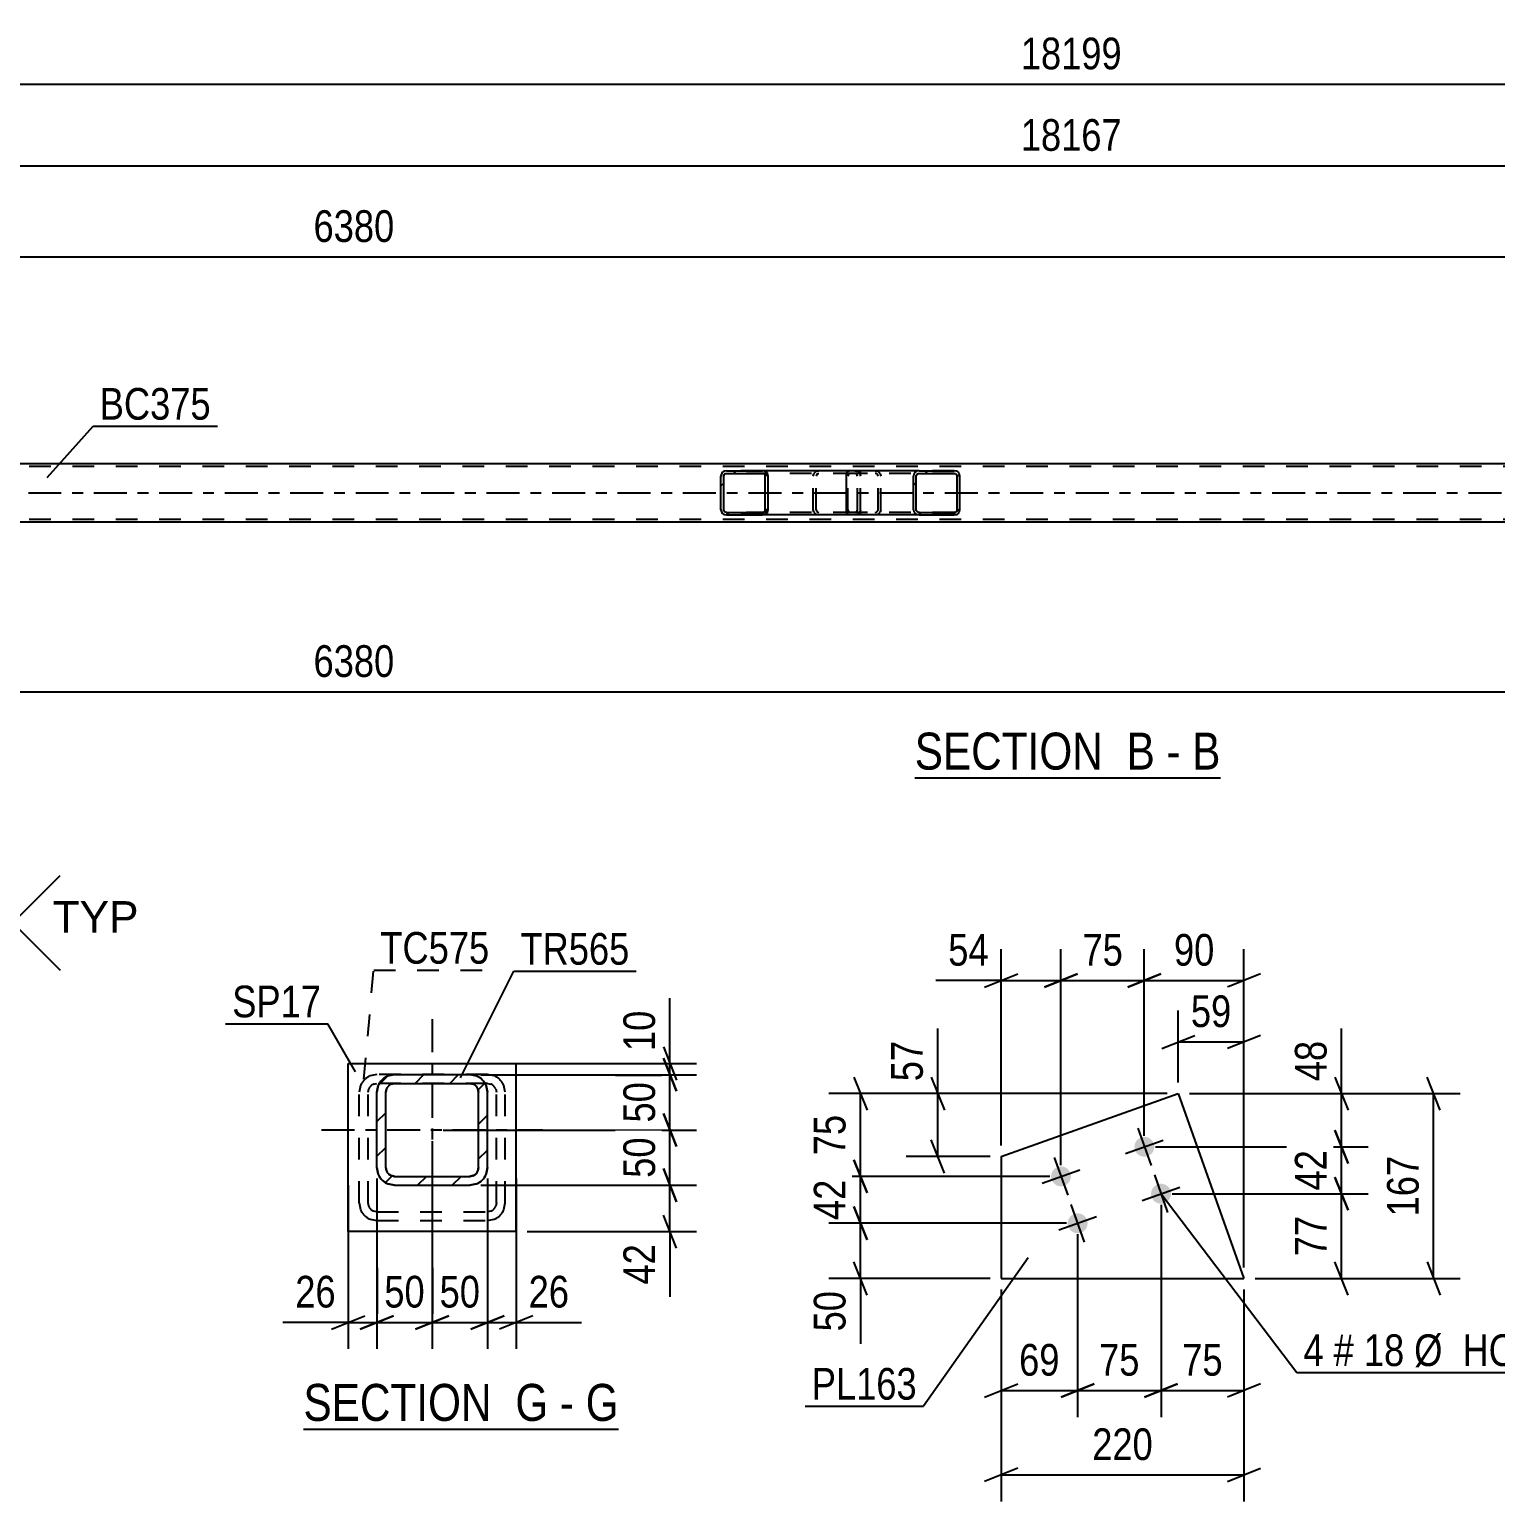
# Model space of a CAD drawing. Header units: millimetres. Extents: x 0 to 841, y 0 to 594.
# Drawn here: x 343.5 to 476.1, y 140.9 to 274 of the extents above; entities that cross this region are included whole.
import ezdxf

# ---------------------------------------------------------------- set-up
doc = ezdxf.new("R2010")
doc.units = ezdxf.units.MM
doc.linetypes.add('DXK_LINE_DOT2', pattern=[3.9198, 1.9599, -1.9599])
doc.linetypes.add('DXK_LINE_DOT3', pattern=[5.9187, 2.979, -0.9799, 0.9799, -0.9799])
doc.styles.add('Arial', font='ARIAL.TTF', dxfattribs={"height": 0.2})
doc.styles.add('Arial Narrow', font='ARIALN.TTF', dxfattribs={"height": 0.2})

# ---------------------------------------------------------------- blocks, each defined once
blk = doc.blocks.new('Unknown-103609051-12 - 3096')
at = {"color": 6, "linetype": 'Continuous'}
blk.add_line((423.59, 206.34), (451.24, 206.34), dxfattribs=at)
at = {"color": 0, "linetype": 'Continuous'}
for points in [[(441.7, 207.09), (441.7, 210.59), (423.59, 210.59), (423.59, 207.09)], [(445.3, 207.09), (445.3, 210.59), (442.75, 210.59), (442.75, 207.09)], [(447.63, 207.09), (447.63, 210.59), (446.35, 210.59), (446.35, 207.09)], [(451.24, 207.09), (451.24, 210.59), (448.68, 210.59), (448.68, 207.09)]]:
    blk.add_wipeout(points, dxfattribs=at)
at = {"color": 7, "linetype": 'Continuous', "style": 'Arial Narrow'}
for s, p in [('SECTION ', (423.59, 207.09)), ('B', (442.75, 207.09)), ('B', (448.68, 207.09)), ('-', (446.35, 207.09))]:
    blk.add_text(s, height=3.34, dxfattribs=at).set_placement(p)
blk = doc.blocks.new('Unknown-103609051-19 - 15455')
at = {"color": 6, "linetype": 'Continuous'}
blk.add_line((368.32, 147.45), (396.82, 147.45), dxfattribs=at)
at = {"color": 0, "linetype": 'Continuous'}
for points in [[(386.43, 148.2), (386.43, 151.7), (368.32, 151.7), (368.32, 148.2)], [(390.46, 148.2), (390.46, 151.7), (387.48, 151.7), (387.48, 148.2)], [(392.79, 148.2), (392.79, 151.7), (391.51, 151.7), (391.51, 148.2)], [(396.82, 148.2), (396.82, 151.7), (393.84, 151.7), (393.84, 148.2)]]:
    blk.add_wipeout(points, dxfattribs=at)
at = {"color": 7, "linetype": 'Continuous', "style": 'Arial Narrow'}
for s, p in [('SECTION ', (368.32, 148.2)), ('G', (387.48, 148.2)), ('G', (393.84, 148.2)), ('-', (391.51, 148.2))]:
    blk.add_text(s, height=3.34, dxfattribs=at).set_placement(p)
blk = doc.blocks.new('Part-103609051-3171 - 3096')
at = {"linetype": 'Continuous'}
h = blk.add_hatch(dxfattribs=at)
h.set_pattern_fill('', scale=0.7, style=0, pattern_type=0)
h.set_pattern_definition([(45, (427.634, 233.815), (-1.57154, 1.57154), [])])
h.paths.add_polyline_path([(427.67, 233.63), (427.63, 233.82), (427.52, 233.97), (427.36, 234.07), (427.17, 234.11), (423.99, 234.11), (423.79, 234.07), (423.63, 233.97), (423.52, 233.82), (423.48, 233.63), (423.48, 230.59), (423.52, 230.41), (423.63, 230.25), (423.79, 230.15), (423.99, 230.11), (427.17, 230.11), (427.36, 230.15), (427.52, 230.25), (427.63, 230.41), (427.67, 230.59)])
h.paths.add_polyline_path([(427.4, 230.5), (427.35, 230.42), (427.27, 230.37), (427.17, 230.35), (423.99, 230.35), (423.89, 230.37), (423.81, 230.42), (423.75, 230.5), (423.73, 230.59), (423.73, 233.63), (423.75, 233.72), (423.81, 233.8), (423.89, 233.85), (423.99, 233.87), (427.17, 233.87), (427.27, 233.85), (427.35, 233.8), (427.4, 233.72), (427.42, 233.63), (427.42, 230.59)])
at = {"color": 2, "linetype": 'Continuous'}
for p, q in [((417.41, 233.63), (417.43, 233.82)), ((417.41, 230.59), (417.41, 233.63)), ((417.43, 233.82), (417.49, 233.97)), ((417.49, 233.97), (417.58, 234.07)), ((417.58, 234.07), (417.68, 234.11)), ((423.99, 234.11), (417.68, 234.11)), ((423.52, 233.82), (423.48, 233.63)), ((423.48, 230.59), (423.48, 233.63)), ((423.73, 233.63), (423.75, 233.72)), ((423.73, 230.59), (423.73, 233.63)), ((423.75, 233.72), (423.81, 233.8)), ((423.99, 234.11), (423.79, 234.07)), ((423.81, 233.8), (423.89, 233.85)), ((423.89, 233.85), (423.99, 233.87)), ((423.99, 234.11), (427.17, 234.11)), ((423.99, 233.87), (427.17, 233.87)), ((427.36, 234.07), (427.17, 234.11)), ((427.17, 233.87), (427.27, 233.85)), ((427.27, 233.85), (427.35, 233.8)), ((427.35, 233.8), (427.4, 233.72)), ((427.4, 233.72), (427.42, 233.63)), ((427.42, 230.59), (427.42, 233.63)), ((427.67, 233.63), (427.63, 233.82)), ((427.67, 230.59), (427.67, 233.63)), ((417.43, 230.41), (417.41, 230.59)), ((417.49, 230.25), (417.43, 230.41)), ((423.48, 230.59), (423.52, 230.41)), ((423.75, 230.5), (423.73, 230.59)), ((423.81, 230.42), (423.75, 230.5)), ((423.89, 230.37), (423.81, 230.42)), ((423.99, 230.35), (423.89, 230.37)), ((423.99, 230.35), (427.17, 230.35)), ((427.27, 230.37), (427.17, 230.35)), ((427.35, 230.42), (427.27, 230.37)), ((427.4, 230.5), (427.35, 230.42)), ((427.42, 230.59), (427.4, 230.5)), ((427.63, 230.41), (427.67, 230.59)), ((417.58, 230.15), (417.49, 230.25)), ((417.68, 230.11), (417.58, 230.15)), ((423.99, 230.11), (417.68, 230.11)), ((423.79, 230.15), (423.99, 230.11)), ((423.99, 230.11), (427.17, 230.11)), ((427.17, 230.11), (427.36, 230.15))]:
    blk.add_line(p, q, dxfattribs=at)
at = {"color": 7, "linetype": 'DXK_LINE_DOT2'}
for p, q in [((417.56, 233.72), (417.55, 233.63)), ((417.55, 230.59), (417.55, 233.63)), ((417.59, 233.8), (417.56, 233.72)), ((417.63, 233.85), (417.59, 233.8)), ((417.68, 233.87), (417.63, 233.85)), ((427.17, 233.87), (417.68, 233.87)), ((418.68, 233.87), (418.68, 234.11)), ((420.02, 234.11), (420.21, 234.07)), ((420.12, 233.85), (420.02, 233.87)), ((420.2, 233.8), (420.12, 233.85)), ((420.25, 233.72), (420.2, 233.8)), ((420.27, 233.63), (420.25, 233.72)), ((420.27, 230.59), (420.27, 233.63)), ((420.48, 233.82), (420.52, 233.63)), ((420.52, 230.59), (420.52, 233.63)), ((427.17, 234.11), (423.99, 234.11)), ((417.55, 230.59), (417.56, 230.5)), ((417.56, 230.5), (417.59, 230.42)), ((417.59, 230.42), (417.63, 230.37)), ((417.63, 230.37), (417.68, 230.35)), ((427.17, 230.35), (417.68, 230.35)), ((418.68, 230.11), (418.68, 230.35)), ((420.02, 230.35), (420.12, 230.37)), ((420.12, 230.37), (420.2, 230.42)), ((420.2, 230.42), (420.25, 230.5)), ((420.25, 230.5), (420.27, 230.59)), ((420.52, 230.59), (420.48, 230.41)), ((420.21, 230.15), (420.02, 230.11)), ((427.17, 230.11), (423.99, 230.11))]:
    blk.add_line(p, q, dxfattribs=at)
for centre, start, end in [((420.03, 233.62), 23.8495, 68.8059), ((420.03, 230.61), 291.1941, 336.1505)]:
    blk.add_arc(centre, 0.492, start, end, dxfattribs=at)
at = {"color": 2, "linetype": 'Continuous'}
for centre, start, end in [((423.97, 233.62), 111.194, 156.1505), ((427.18, 233.62), 23.8495, 68.806), ((423.97, 230.61), 203.8495, 248.806), ((427.18, 230.61), 291.194, 336.1505)]:
    blk.add_arc(centre, 0.492, start, end, dxfattribs=at)
blk = doc.blocks.new('Part-103609051-3176 - 3096')
at = {"color": 7, "linetype": 'DXK_LINE_DOT2'}
for p, q in [((768.81, 234.51), (106.7, 234.51)), ((768.81, 229.71), (106.7, 229.71))]:
    blk.add_line(p, q, dxfattribs=at)
at = {"color": 2, "linetype": 'Continuous'}
for p, q in [((499.69, 234.75), (250.48, 234.75)), ((499.69, 229.47), (250.48, 229.47))]:
    blk.add_line(p, q, dxfattribs=at)
at = {"color": 7, "linetype": 'DXK_LINE_DOT3'}
blk.add_line((106.7, 232.11), (768.81, 232.11), dxfattribs=at)
blk = doc.blocks.new('Part-103609051-3311 - 3096')
at = {"linetype": 'Continuous'}
h = blk.add_hatch(dxfattribs=at)
h.set_pattern_fill('', scale=0.7, style=0, pattern_type=0)
h.set_pattern_definition([(45, (410.289, 233.815), (-1.57154, 1.57154), [])])
h.paths.add_polyline_path([(410.33, 233.63), (410.29, 233.82), (410.18, 233.97), (410.01, 234.07), (409.82, 234.11), (406.58, 234.11), (406.39, 234.07), (406.22, 233.97), (406.11, 233.82), (406.07, 233.63), (406.07, 230.59), (406.11, 230.41), (406.22, 230.25), (406.39, 230.15), (406.58, 230.11), (409.82, 230.11), (410.01, 230.15), (410.18, 230.25), (410.29, 230.41), (410.33, 230.59)])
h.paths.add_polyline_path([(410.05, 230.5), (410, 230.42), (409.91, 230.37), (409.82, 230.35), (406.58, 230.35), (406.48, 230.37), (406.4, 230.42), (406.35, 230.5), (406.33, 230.59), (406.33, 233.63), (406.35, 233.72), (406.4, 233.8), (406.48, 233.85), (406.58, 233.87), (409.82, 233.87), (409.91, 233.85), (410, 233.8), (410.05, 233.72), (410.07, 233.63), (410.07, 230.59)])
at = {"color": 2, "linetype": 'Continuous'}
for p, q in [((406.11, 233.82), (406.07, 233.63)), ((406.07, 230.59), (406.07, 233.63)), ((406.33, 233.63), (406.35, 233.72)), ((406.33, 230.59), (406.33, 233.63)), ((406.35, 233.72), (406.4, 233.8)), ((406.58, 234.11), (406.39, 234.07)), ((406.4, 233.8), (406.48, 233.85)), ((406.48, 233.85), (406.58, 233.87)), ((406.58, 234.11), (409.82, 234.11)), ((406.58, 233.87), (409.82, 233.87)), ((417.68, 234.11), (409.82, 234.11)), ((410.01, 234.07), (409.82, 234.11)), ((409.82, 233.87), (409.91, 233.85)), ((409.91, 233.85), (410, 233.8)), ((410, 233.8), (410.05, 233.72)), ((410.05, 233.72), (410.07, 233.63)), ((410.07, 230.59), (410.07, 233.63)), ((410.33, 233.63), (410.29, 233.82)), ((410.33, 230.59), (410.33, 233.63)), ((406.07, 230.59), (406.11, 230.41)), ((406.35, 230.5), (406.33, 230.59)), ((406.4, 230.42), (406.35, 230.5)), ((406.48, 230.37), (406.4, 230.42)), ((406.58, 230.35), (406.48, 230.37)), ((406.58, 230.35), (409.82, 230.35)), ((409.91, 230.37), (409.82, 230.35)), ((410, 230.42), (409.91, 230.37)), ((410.05, 230.5), (410, 230.42)), ((410.07, 230.59), (410.05, 230.5)), ((410.29, 230.41), (410.33, 230.59)), ((406.39, 230.15), (406.58, 230.11)), ((406.58, 230.11), (409.82, 230.11)), ((409.82, 230.11), (410.01, 230.15)), ((417.68, 230.11), (409.82, 230.11))]:
    blk.add_line(p, q, dxfattribs=at)
at = {"color": 7, "linetype": 'DXK_LINE_DOT2'}
for p, q in [((409.82, 234.11), (406.58, 234.11)), ((418.17, 233.87), (406.58, 233.87)), ((414.42, 233.63), (414.46, 233.82)), ((414.42, 230.59), (414.42, 233.63)), ((414.7, 233.72), (414.68, 233.63)), ((414.68, 230.59), (414.68, 233.63)), ((414.75, 233.8), (414.7, 233.72)), ((414.74, 234.07), (414.93, 234.11)), ((414.75, 233.8), (414.77, 233.82)), ((414.77, 233.82), (414.83, 233.85)), ((414.83, 233.85), (414.93, 233.87)), ((418.17, 234.11), (417.68, 234.11)), ((418.17, 234.11), (418.36, 234.07)), ((418.26, 233.85), (418.17, 233.87)), ((418.35, 233.8), (418.26, 233.85)), ((418.4, 233.72), (418.35, 233.8)), ((418.42, 233.63), (418.4, 233.72)), ((418.42, 230.59), (418.42, 233.63)), ((418.64, 233.82), (418.68, 233.63)), ((418.68, 230.59), (418.68, 233.63)), ((418.17, 230.35), (406.58, 230.35)), ((414.46, 230.41), (414.42, 230.59)), ((414.68, 230.59), (414.7, 230.5)), ((414.7, 230.5), (414.75, 230.42)), ((414.75, 230.42), (414.77, 230.41)), ((414.77, 230.41), (414.83, 230.37)), ((414.83, 230.37), (414.93, 230.35)), ((418.17, 230.35), (418.26, 230.37)), ((418.26, 230.37), (418.35, 230.42)), ((418.35, 230.42), (418.4, 230.5)), ((418.4, 230.5), (418.42, 230.59)), ((418.68, 230.59), (418.64, 230.41)), ((409.82, 230.11), (406.58, 230.11)), ((414.93, 230.11), (414.74, 230.15)), ((418.17, 230.11), (417.68, 230.11)), ((418.36, 230.15), (418.17, 230.11))]:
    blk.add_line(p, q, dxfattribs=at)
at = {"color": 2, "linetype": 'Continuous'}
for centre, start, end in [((406.56, 233.61), 110.7583, 155.6801), ((409.84, 233.61), 24.3199, 69.2417), ((406.56, 230.61), 204.3199, 249.2417), ((409.84, 230.61), 290.7583, 335.6801)]:
    blk.add_arc(centre, 0.496, start, end, dxfattribs=at)
at = {"color": 7, "linetype": 'DXK_LINE_DOT2'}
for centre, start, end in [((414.91, 233.61), 110.7583, 155.68), ((418.19, 233.61), 24.32, 69.2417), ((414.91, 230.61), 204.32, 249.2417), ((418.19, 230.61), 290.7583, 335.68)]:
    blk.add_arc(centre, 0.496, start, end, dxfattribs=at)
blk = doc.blocks.new('Part-103609051-15476 - 15455')
at = {"color": 2, "linetype": 'Continuous'}
for p, q in [((372.36, 165.31), (372.36, 180.51)), ((372.36, 180.51), (387.56, 180.51)), ((387.56, 165.31), (387.56, 180.51)), ((387.56, 165.31), (372.36, 165.31))]:
    blk.add_line(p, q, dxfattribs=at)
blk = doc.blocks.new('Part-103609051-15545 - 15455')
at = {"color": 7, "linetype": 'DXK_LINE_DOT2'}
for p, q in [((373.48, 178.53), (373.36, 177.91)), ((374.96, 179.51), (374.34, 179.39)), ((374.65, 178.65), (374.96, 178.71)), ((384.96, 179.51), (374.96, 179.51)), ((384.96, 178.71), (374.96, 178.71)), ((385.57, 179.39), (384.96, 179.51)), ((384.96, 178.71), (385.26, 178.65)), ((386.56, 177.91), (386.44, 178.53)), ((373.36, 167.91), (373.36, 177.91)), ((374.16, 177.91), (374.22, 178.22)), ((374.16, 167.91), (374.16, 177.91)), ((385.7, 178.22), (385.76, 177.91)), ((385.76, 167.91), (385.76, 177.91)), ((386.56, 167.91), (386.56, 177.91)), ((373.36, 167.91), (373.48, 167.3)), ((374.22, 167.61), (374.16, 167.91)), ((385.76, 167.91), (385.7, 167.61)), ((386.44, 167.3), (386.56, 167.91)), ((374.34, 166.44), (374.96, 166.31)), ((374.96, 167.11), (374.65, 167.17)), ((374.96, 167.11), (384.96, 167.11)), ((385.26, 167.17), (384.96, 167.11)), ((384.96, 166.31), (385.57, 166.44)), ((374.96, 166.31), (384.96, 166.31))]:
    blk.add_line(p, q, dxfattribs=at)
for centre, radius, start, end in [((374.96, 177.91), 1.6, 112.5, 157.5), ((374.96, 177.91), 0.8, 112.5, 157.5), ((384.96, 177.91), 0.8, 22.5, 67.5), ((384.96, 177.91), 1.6, 22.5, 67.5), ((374.96, 167.91), 1.6, 202.5, 247.5), ((374.96, 167.91), 0.8, 202.5, 247.5), ((384.96, 167.91), 0.8, 292.5, 337.5), ((384.96, 167.91), 1.6, 292.5, 337.5)]:
    blk.add_arc(centre, radius, start, end, dxfattribs=at)
blk = doc.blocks.new('Part-103609051-15546 - 15455')
at = {"linetype": 'Continuous'}
h = blk.add_hatch(dxfattribs=at)
h.set_pattern_fill('', scale=0.7, style=0, pattern_type=0)
h.set_pattern_definition([(45, (375.945, 179.3924), (-1.57154, 1.57154), [])])
h.paths.add_polyline_path([(376.56, 179.51), (375.94, 179.39), (375.43, 179.05), (375.08, 178.53), (374.96, 177.91), (374.96, 171.11), (375.08, 170.5), (375.43, 169.98), (375.94, 169.64), (376.56, 169.51), (383.36, 169.51), (383.97, 169.64), (384.49, 169.98), (384.84, 170.5), (384.96, 171.11), (384.96, 177.91), (384.84, 178.53), (384.49, 179.05), (383.97, 179.39), (383.36, 179.51)])
h.paths.add_polyline_path([(383.36, 178.71), (383.66, 178.65), (383.92, 178.48), (384.1, 178.22), (384.16, 177.91), (384.16, 171.11), (384.1, 170.81), (383.92, 170.55), (383.66, 170.38), (383.36, 170.31), (376.56, 170.31), (376.25, 170.38), (375.99, 170.55), (375.82, 170.81), (375.76, 171.11), (375.76, 177.91), (375.82, 178.22), (375.99, 178.48), (376.25, 178.65), (376.56, 178.71)])
at = {"color": 7, "linetype": 'DXK_LINE_DOT3'}
for p, q in [((379.96, 184.51), (379.96, 164.51)), ((369.96, 174.51), (389.96, 174.51))]:
    blk.add_line(p, q, dxfattribs=at)
at = {"color": 7, "linetype": 'DXK_LINE_DOT2'}
for p, q in [((374.96, 177.91), (375.08, 178.53)), ((375.94, 179.39), (376.56, 179.51)), ((376.56, 178.71), (376.25, 178.65)), ((376.56, 179.51), (383.36, 179.51)), ((376.56, 178.71), (383.36, 178.71)), ((383.36, 179.51), (383.97, 179.39)), ((383.66, 178.65), (383.36, 178.71)), ((384.84, 178.53), (384.96, 177.91)), ((374.96, 171.11), (374.96, 177.91)), ((375.82, 178.22), (375.76, 177.91)), ((375.76, 171.11), (375.76, 177.91)), ((384.16, 177.91), (384.1, 178.22)), ((384.16, 171.11), (384.16, 177.91)), ((384.96, 171.11), (384.96, 177.91)), ((375.08, 170.5), (374.96, 171.11)), ((375.76, 171.11), (375.82, 170.81)), ((384.1, 170.81), (384.16, 171.11)), ((384.96, 171.11), (384.84, 170.5)), ((376.56, 169.51), (375.94, 169.64)), ((376.25, 170.38), (376.56, 170.31)), ((376.56, 170.31), (383.36, 170.31)), ((376.56, 169.51), (383.36, 169.51)), ((383.36, 170.31), (383.66, 170.38)), ((383.97, 169.64), (383.36, 169.51))]:
    blk.add_line(p, q, dxfattribs=at)
at = {"color": 2, "linetype": 'Continuous'}
for p, q in [((375.08, 178.53), (374.96, 177.91)), ((376.56, 179.51), (375.94, 179.39)), ((376.25, 178.65), (376.56, 178.71)), ((376.56, 179.51), (376.56, 179.51)), ((376.56, 179.51), (383.36, 179.51)), ((376.56, 178.71), (376.56, 178.71)), ((376.56, 178.71), (383.36, 178.71)), ((383.36, 179.51), (383.36, 179.51)), ((383.97, 179.39), (383.36, 179.51)), ((383.36, 178.71), (383.36, 178.71)), ((383.36, 178.71), (383.66, 178.65)), ((384.96, 177.91), (384.84, 178.53)), ((374.96, 177.91), (374.96, 177.91)), ((374.96, 171.11), (374.96, 177.91)), ((375.76, 177.91), (375.82, 178.22)), ((375.76, 177.91), (375.76, 177.91)), ((375.76, 171.11), (375.76, 177.91)), ((384.1, 178.22), (384.16, 177.91)), ((384.16, 177.91), (384.16, 177.91)), ((384.16, 171.11), (384.16, 177.91)), ((384.96, 177.91), (384.96, 177.91)), ((384.96, 171.11), (384.96, 177.91)), ((374.96, 171.11), (374.96, 171.11)), ((374.96, 171.11), (375.08, 170.5)), ((375.76, 171.11), (375.76, 171.11)), ((375.82, 170.81), (375.76, 171.11)), ((384.16, 171.11), (384.1, 170.81)), ((384.16, 171.11), (384.16, 171.11)), ((384.84, 170.5), (384.96, 171.11)), ((384.96, 171.11), (384.96, 171.11)), ((375.94, 169.64), (376.56, 169.51)), ((376.56, 170.31), (376.25, 170.38)), ((376.56, 170.31), (376.56, 170.31)), ((376.56, 170.31), (383.36, 170.31)), ((376.56, 169.51), (376.56, 169.51)), ((376.56, 169.51), (383.36, 169.51)), ((383.66, 170.38), (383.36, 170.31)), ((383.36, 170.31), (383.36, 170.31)), ((383.36, 169.51), (383.97, 169.64)), ((383.36, 169.51), (383.36, 169.51))]:
    blk.add_line(p, q, dxfattribs=at)
at = {"color": 7, "linetype": 'DXK_LINE_DOT2'}
for centre, radius, start, end in [((376.56, 177.91), 1.6, 112.5, 157.5), ((376.56, 177.91), 0.8, 112.5, 157.5), ((383.36, 177.91), 0.8, 22.5, 67.5), ((383.36, 177.91), 1.6, 22.5, 67.5), ((376.56, 171.11), 1.6, 202.5, 247.5), ((376.56, 171.11), 0.8, 202.5, 247.5), ((383.36, 171.11), 0.8, 292.5, 337.5), ((383.36, 171.11), 1.6, 292.5, 337.5)]:
    blk.add_arc(centre, radius, start, end, dxfattribs=at)
at = {"color": 2, "linetype": 'Continuous'}
for centre, radius, start, end in [((376.56, 177.91), 1.6, 112.5, 157.5), ((376.56, 177.91), 0.8, 112.5, 157.5), ((383.36, 177.91), 0.8, 22.5, 67.5), ((383.36, 177.91), 1.6, 22.5, 67.5), ((376.56, 171.11), 1.6, 202.5, 247.5), ((376.56, 171.11), 0.8, 202.5, 247.5), ((383.36, 171.11), 0.8, 292.5, 337.5), ((383.36, 171.11), 1.6, 292.5, 337.5)]:
    blk.add_arc(centre, radius, start, end, dxfattribs=at)
blk = doc.blocks.new('Part-103609051-15989 - 15988')
at = {"color": 2, "linetype": 'Continuous'}
for p, q in [((431.4, 172.1), (447.42, 177.79)), ((447.42, 177.79), (453.36, 161.07)), ((431.4, 172.1), (431.4, 161.07)), ((431.4, 161.07), (453.36, 161.07))]:
    blk.add_line(p, q, dxfattribs=at)
blk = doc.blocks.new('Bolt-103609051-15990 - 15988')
at = {"linetype": 'Continuous'}
for points in [[(445.2, 173.28, -1), (443.51, 172.68, -1)], [(437.66, 170.61, -1), (435.97, 170.01, -1)], [(446.71, 169.04, -1), (445.01, 168.44, -1)], [(439.17, 166.37, -1), (437.47, 165.76, -1)]]:
    blk.add_hatch(color=1, dxfattribs=at).paths.add_polyline_path(points)
at = {"color": 1, "linetype": 'Continuous'}
for p, q in [((443.75, 174.68), (444.96, 171.29)), ((442.66, 172.38), (446.05, 173.59)), ((436.21, 172), (437.42, 168.61)), ((435.12, 169.7), (438.51, 170.91)), ((445.26, 170.44), (446.46, 167.05)), ((444.16, 168.14), (447.56, 169.34)), ((437.72, 167.76), (438.92, 164.37)), ((436.62, 165.46), (440.02, 166.67))]:
    blk.add_line(p, q, dxfattribs=at)
blk = doc.blocks.new('StraightDimension-103609051-3559 - 3096')
at = {"color": 7, "linetype": 'Continuous'}
blk.add_line((245.28, 214.12), (500.49, 214.12), dxfattribs=at)
at = {"color": 0}
blk.add_wipeout([(377.14, 214.87), (377.14, 219.07), (368.63, 219.07), (368.63, 214.87)], dxfattribs=at)
at = {"color": 3, "style": 'Arial Narrow'}
blk.add_text('6380', height=2.863, dxfattribs=at).set_placement((369.23, 215.47))
blk = doc.blocks.new('StraightDimension-103609051-3414 - 3096')
at = {"color": 7, "linetype": 'Continuous'}
blk.add_line((96.48, 261.69), (779.03, 261.69), dxfattribs=at)
at = {"color": 0}
blk.add_wipeout([(442.92, 262.44), (442.92, 266.64), (432.58, 266.64), (432.58, 262.44)], dxfattribs=at)
at = {"color": 3, "style": 'Arial Narrow'}
blk.add_text('18167', height=2.863, dxfattribs=at).set_placement((433.18, 263.04))
blk = doc.blocks.new('StraightDimension-103609051-3435 - 3096')
at = {"color": 7, "linetype": 'Continuous'}
blk.add_line((95.84, 269.06), (779.67, 269.06), dxfattribs=at)
at = {"color": 0}
blk.add_wipeout([(442.92, 269.81), (442.92, 274.01), (432.58, 274.01), (432.58, 269.81)], dxfattribs=at)
at = {"color": 3, "style": 'Arial Narrow'}
blk.add_text('18199', height=2.863, dxfattribs=at).set_placement((433.18, 270.41))
blk = doc.blocks.new('StraightDimension-103609051-3455 - 3096')
at = {"color": 7, "linetype": 'Continuous'}
blk.add_line((245.28, 253.45), (500.49, 253.45), dxfattribs=at)
at = {"color": 0}
blk.add_wipeout([(377.14, 254.2), (377.14, 258.4), (368.63, 258.4), (368.63, 254.2)], dxfattribs=at)
at = {"color": 3, "style": 'Arial Narrow'}
blk.add_text('6380', height=2.863, dxfattribs=at).set_placement((369.23, 254.8))
blk = doc.blocks.new('StraightDimension-103609051-15648 - 15455')
at = {"color": 7, "linetype": 'Continuous'}
for p, q in [((400.86, 181), (402.06, 178)), ((384.36, 179.5), (403.86, 179.5)), ((401.46, 174.5), (401.46, 179.5)), ((402.06, 173), (400.86, 176)), ((380.96, 174.5), (403.86, 174.5))]:
    blk.add_line(p, q, dxfattribs=at)
at = {"color": 0}
blk.add_wipeout([(400.71, 179.43), (396.51, 179.43), (396.51, 174.58), (400.71, 174.58)], dxfattribs=at)
at = {"color": 3, "style": 'Arial Narrow'}
blk.add_text('50', height=2.863, rotation=90.0002, dxfattribs=at).set_placement((400.11, 175.18))
blk = doc.blocks.new('StraightDimension-103609051-23258 - 15455')
at = {"color": 7, "linetype": 'Continuous'}
for p, q in [((384.96, 170.11), (384.96, 154.7)), ((387.56, 170.11), (387.56, 154.7)), ((383.46, 156.5), (386.46, 157.7)), ((384.96, 157.1), (387.56, 157.1)), ((389.06, 157.7), (386.06, 156.5)), ((387.56, 157.1), (393.46, 157.1)), ((387.56, 157.1), (393.46, 157.1))]:
    blk.add_line(p, q, dxfattribs=at)
at = {"color": 0}
blk.add_wipeout([(392.94, 157.85), (392.94, 162.05), (388.08, 162.05), (388.08, 157.85)], dxfattribs=at)
at = {"color": 3, "style": 'Arial Narrow'}
blk.add_text('26', height=2.863, dxfattribs=at).set_placement((388.68, 158.45))
blk = doc.blocks.new('StraightDimension-103609051-15649 - 15455')
at = {"color": 7, "linetype": 'Continuous'}
for p, q in [((400.86, 176), (402.06, 173)), ((380.96, 174.5), (403.86, 174.5)), ((401.46, 169.51), (401.46, 174.5)), ((402.06, 168.01), (400.86, 171.01)), ((384.36, 169.51), (403.86, 169.51))]:
    blk.add_line(p, q, dxfattribs=at)
at = {"color": 0}
blk.add_wipeout([(400.71, 174.44), (396.51, 174.44), (396.51, 169.58), (400.71, 169.58)], dxfattribs=at)
at = {"color": 3, "style": 'Arial Narrow'}
blk.add_text('50', height=2.863, rotation=90.0002, dxfattribs=at).set_placement((400.11, 170.18))
blk = doc.blocks.new('StraightDimension-103609051-15647 - 15455')
at = {"color": 7, "linetype": 'Continuous'}
for p, q in [((401.46, 180.51), (401.46, 186.42)), ((401.46, 180.51), (401.46, 186.42)), ((400.86, 182.01), (402.06, 179.01)), ((384.36, 180.51), (403.86, 180.51)), ((402.06, 178), (400.86, 181)), ((401.46, 179.5), (401.46, 180.51)), ((384.36, 179.5), (403.86, 179.5))]:
    blk.add_line(p, q, dxfattribs=at)
at = {"color": 0}
blk.add_wipeout([(400.71, 185.9), (396.51, 185.9), (396.51, 181.04), (400.71, 181.04)], dxfattribs=at)
at = {"color": 3, "style": 'Arial Narrow'}
blk.add_text('10', height=2.863, rotation=90.0002, dxfattribs=at).set_placement((400.11, 181.64))
blk = doc.blocks.new('StraightDimension-103609051-15650 - 15455')
at = {"color": 7, "linetype": 'Continuous'}
for p, q in [((400.86, 171.01), (402.06, 168.01)), ((384.36, 169.51), (403.86, 169.51)), ((401.46, 165.31), (401.46, 169.51)), ((402.06, 163.81), (400.86, 166.81)), ((388.56, 165.31), (403.86, 165.31)), ((401.46, 165.31), (401.46, 159.41)), ((401.46, 165.31), (401.46, 159.41))]:
    blk.add_line(p, q, dxfattribs=at)
at = {"color": 0}
blk.add_wipeout([(400.71, 164.79), (396.51, 164.79), (396.51, 159.93), (400.71, 159.93)], dxfattribs=at)
at = {"color": 3, "style": 'Arial Narrow'}
blk.add_text('42', height=2.863, rotation=90.0002, dxfattribs=at).set_placement((400.11, 160.53))
blk = doc.blocks.new('StraightDimension-103609051-23259 - 15455')
at = {"color": 7, "linetype": 'Continuous'}
for p, q in [((379.96, 173.5), (379.96, 154.7)), ((384.96, 170.11), (384.96, 154.7)), ((378.46, 156.5), (381.46, 157.7)), ((379.96, 157.1), (384.96, 157.1)), ((386.46, 157.7), (383.46, 156.5))]:
    blk.add_line(p, q, dxfattribs=at)
at = {"color": 0}
blk.add_wipeout([(384.89, 157.85), (384.89, 162.05), (380.03, 162.05), (380.03, 157.85)], dxfattribs=at)
at = {"color": 3, "style": 'Arial Narrow'}
blk.add_text('50', height=2.863, dxfattribs=at).set_placement((380.63, 158.45))
blk = doc.blocks.new('StraightDimension-103609051-23260 - 15455')
at = {"color": 7, "linetype": 'Continuous'}
for p, q in [((379.96, 173.5), (379.96, 154.7)), ((374.96, 170.12), (374.96, 154.7)), ((373.46, 156.5), (376.46, 157.7)), ((374.96, 157.1), (379.96, 157.1)), ((381.46, 157.7), (378.46, 156.5))]:
    blk.add_line(p, q, dxfattribs=at)
at = {"color": 0}
blk.add_wipeout([(379.89, 157.85), (379.89, 162.05), (375.03, 162.05), (375.03, 157.85)], dxfattribs=at)
at = {"color": 3, "style": 'Arial Narrow'}
blk.add_text('50', height=2.863, dxfattribs=at).set_placement((375.63, 158.45))
blk = doc.blocks.new('StraightDimension-103609051-23261 - 15455')
at = {"color": 7, "linetype": 'Continuous'}
for p, q in [((372.36, 169.52), (372.36, 154.7)), ((374.96, 170.12), (374.96, 154.7)), ((372.36, 157.1), (366.45, 157.1)), ((372.36, 157.1), (366.45, 157.1)), ((370.86, 156.5), (373.86, 157.7)), ((372.36, 157.1), (374.96, 157.1)), ((376.46, 157.7), (373.46, 156.5))]:
    blk.add_line(p, q, dxfattribs=at)
at = {"color": 0}
blk.add_wipeout([(371.83, 157.85), (371.83, 162.05), (366.98, 162.05), (366.98, 157.85)], dxfattribs=at)
at = {"color": 3, "style": 'Arial Narrow'}
blk.add_text('26', height=2.863, dxfattribs=at).set_placement((367.58, 158.45))
blk = doc.blocks.new('StraightDimension-103609051-16182 - 15988')
at = {"color": 7, "linetype": 'Continuous'}
for p, q in [((444.35, 173.98), (444.35, 190.86)), ((453.36, 162.07), (453.36, 190.86)), ((442.85, 187.41), (445.85, 188.61)), ((444.35, 188.01), (453.36, 188.01)), ((454.86, 188.61), (451.86, 187.41))]:
    blk.add_line(p, q, dxfattribs=at)
at = {"color": 0}
blk.add_wipeout([(451.28, 188.76), (451.28, 192.96), (446.43, 192.96), (446.43, 188.76)], dxfattribs=at)
at = {"color": 3, "style": 'Arial Narrow'}
blk.add_text('90', height=2.863, dxfattribs=at).set_placement((447.03, 189.36))
blk = doc.blocks.new('StraightDimension-103609051-16172 - 15988')
at = {"color": 7, "linetype": 'Continuous'}
for p, q in [((425.67, 177.79), (425.67, 183.69)), ((425.67, 177.79), (425.67, 183.69)), ((425.07, 179.29), (426.27, 176.29)), ((446.42, 177.79), (422.82, 177.79)), ((425.67, 172.1), (425.67, 177.79)), ((426.27, 170.6), (425.07, 173.6)), ((430.4, 172.1), (422.82, 172.1))]:
    blk.add_line(p, q, dxfattribs=at)
at = {"color": 0}
blk.add_wipeout([(424.92, 183.17), (420.72, 183.17), (420.72, 178.31), (424.92, 178.31)], dxfattribs=at)
at = {"color": 3, "style": 'Arial Narrow'}
blk.add_text('57', height=2.863, rotation=90.0002, dxfattribs=at).set_placement((424.32, 178.91))
blk = doc.blocks.new('StraightDimension-103609051-16164 - 15988')
at = {"color": 7, "linetype": 'Continuous'}
for p, q in [((447.42, 178.79), (447.42, 185.31)), ((453.36, 162.07), (453.36, 185.31)), ((445.92, 181.86), (448.92, 183.06)), ((447.42, 182.46), (453.36, 182.46)), ((454.86, 183.06), (451.86, 181.86))]:
    blk.add_line(p, q, dxfattribs=at)
at = {"color": 0}
blk.add_wipeout([(452.82, 183.21), (452.82, 187.41), (447.96, 187.41), (447.96, 183.21)], dxfattribs=at)
at = {"color": 3, "style": 'Arial Narrow'}
blk.add_text('59', height=2.863, dxfattribs=at).set_placement((448.56, 183.81))
blk = doc.blocks.new('StraightDimension-103609051-16168 - 15988')
at = {"color": 7, "linetype": 'Continuous'}
for p, q in [((431.4, 160.07), (431.4, 140.91)), ((453.36, 160.07), (453.36, 140.91)), ((432.9, 143.91), (429.9, 142.71)), ((451.86, 142.71), (454.86, 143.91)), ((431.4, 143.31), (453.36, 143.31))]:
    blk.add_line(p, q, dxfattribs=at)
at = {"color": 0}
blk.add_wipeout([(445.72, 144.06), (445.72, 148.26), (439.04, 148.26), (439.04, 144.06)], dxfattribs=at)
at = {"color": 3, "style": 'Arial Narrow'}
blk.add_text('220', height=2.863, dxfattribs=at).set_placement((439.64, 144.66))
blk = doc.blocks.new('StraightDimension-103609051-16178 - 15988')
at = {"color": 7, "linetype": 'Continuous'}
for p, q in [((471.11, 176.29), (469.91, 179.29)), ((448.42, 177.79), (472.91, 177.79)), ((470.51, 161.07), (470.51, 177.79)), ((469.91, 162.57), (471.11, 159.57)), ((454.36, 161.07), (472.91, 161.07))]:
    blk.add_line(p, q, dxfattribs=at)
at = {"color": 0}
blk.add_wipeout([(469.76, 172.77), (465.56, 172.77), (465.56, 166.09), (469.76, 166.09)], dxfattribs=at)
at = {"color": 3, "style": 'Arial Narrow'}
blk.add_text('167', height=2.863, rotation=90.0002, dxfattribs=at).set_placement((469.16, 166.69))
blk = doc.blocks.new('StraightDimension-103609051-16183 - 15988')
at = {"color": 7, "linetype": 'Continuous'}
for p, q in [((436.81, 171.31), (436.81, 190.86)), ((444.35, 173.98), (444.35, 190.86)), ((435.31, 187.41), (438.31, 188.61)), ((436.81, 188.01), (444.35, 188.01)), ((445.85, 188.61), (442.85, 187.41))]:
    blk.add_line(p, q, dxfattribs=at)
at = {"color": 0}
blk.add_wipeout([(443.01, 188.76), (443.01, 192.96), (438.16, 192.96), (438.16, 188.76)], dxfattribs=at)
at = {"color": 3, "style": 'Arial Narrow'}
blk.add_text('75', height=2.863, dxfattribs=at).set_placement((438.76, 189.36))
blk = doc.blocks.new('StraightDimension-103609051-16184 - 15988')
at = {"color": 7, "linetype": 'Continuous'}
for p, q in [((431.4, 173.1), (431.4, 190.86)), ((436.81, 171.31), (436.81, 190.86)), ((431.4, 188.01), (425.5, 188.01)), ((431.4, 188.01), (425.5, 188.01)), ((429.9, 187.41), (432.9, 188.61)), ((431.4, 188.01), (436.81, 188.01)), ((438.31, 188.61), (435.31, 187.41))]:
    blk.add_line(p, q, dxfattribs=at)
at = {"color": 0}
blk.add_wipeout([(430.88, 188.76), (430.88, 192.96), (426.02, 192.96), (426.02, 188.76)], dxfattribs=at)
at = {"color": 3, "style": 'Arial Narrow'}
blk.add_text('54', height=2.863, dxfattribs=at).set_placement((426.62, 189.36))
blk = doc.blocks.new('StraightDimension-103609051-16202 - 15988')
at = {"color": 7, "linetype": 'Continuous'}
for p, q in [((418.08, 179.29), (419.28, 176.29)), ((446.42, 177.79), (415.83, 177.79)), ((418.68, 170.31), (418.68, 177.79)), ((419.28, 168.81), (418.08, 171.81)), ((435.81, 170.31), (415.83, 170.31))]:
    blk.add_line(p, q, dxfattribs=at)
at = {"color": 0}
blk.add_wipeout([(417.93, 176.48), (413.73, 176.48), (413.73, 171.62), (417.93, 171.62)], dxfattribs=at)
at = {"color": 3, "style": 'Arial Narrow'}
blk.add_text('75', height=2.863, rotation=90.0002, dxfattribs=at).set_placement((417.33, 172.22))
blk = doc.blocks.new('StraightDimension-103609051-16203 - 15988')
at = {"color": 7, "linetype": 'Continuous'}
for p, q in [((418.08, 171.81), (419.28, 168.81)), ((435.81, 170.31), (415.83, 170.31)), ((418.68, 166.07), (418.68, 170.31)), ((419.28, 164.57), (418.08, 167.57)), ((437.32, 166.07), (415.83, 166.07))]:
    blk.add_line(p, q, dxfattribs=at)
at = {"color": 0}
blk.add_wipeout([(417.93, 170.61), (413.73, 170.61), (413.73, 165.76), (417.93, 165.76)], dxfattribs=at)
at = {"color": 3, "style": 'Arial Narrow'}
blk.add_text('42', height=2.863, rotation=90.0002, dxfattribs=at).set_placement((417.33, 166.36))
blk = doc.blocks.new('StraightDimension-103609051-16204 - 15988')
at = {"color": 7, "linetype": 'Continuous'}
for p, q in [((418.08, 167.57), (419.28, 164.57)), ((437.32, 166.07), (415.83, 166.07)), ((418.68, 161.07), (418.68, 166.07)), ((419.28, 159.57), (418.08, 162.57)), ((430.4, 161.07), (415.83, 161.07)), ((418.68, 161.07), (418.68, 155.16)), ((418.68, 161.07), (418.68, 155.16))]:
    blk.add_line(p, q, dxfattribs=at)
at = {"color": 0}
blk.add_wipeout([(417.93, 160.54), (413.73, 160.54), (413.73, 155.69), (417.93, 155.69)], dxfattribs=at)
at = {"color": 3, "style": 'Arial Narrow'}
blk.add_text('50', height=2.863, rotation=90.0002, dxfattribs=at).set_placement((417.33, 156.29))
blk = doc.blocks.new('StraightDimension-103609051-17061 - 15988')
at = {"color": 7, "linetype": 'Continuous'}
for p, q in [((445.86, 167.74), (445.86, 148.54)), ((453.36, 160.07), (453.36, 148.54)), ((444.36, 150.34), (447.36, 151.54)), ((445.86, 150.94), (453.36, 150.94)), ((454.86, 151.54), (451.86, 150.34))]:
    blk.add_line(p, q, dxfattribs=at)
at = {"color": 0}
blk.add_wipeout([(452.04, 151.69), (452.04, 155.89), (447.18, 155.89), (447.18, 151.69)], dxfattribs=at)
at = {"color": 3, "style": 'Arial Narrow'}
blk.add_text('75', height=2.863, dxfattribs=at).set_placement((447.78, 152.29))
blk = doc.blocks.new('StraightDimension-103609051-17062 - 15988')
at = {"color": 7, "linetype": 'Continuous'}
for p, q in [((445.86, 167.74), (445.86, 148.54)), ((438.32, 165.07), (438.32, 148.54)), ((436.82, 150.34), (439.82, 151.54)), ((438.32, 150.94), (445.86, 150.94)), ((447.36, 151.54), (444.36, 150.34))]:
    blk.add_line(p, q, dxfattribs=at)
at = {"color": 0}
blk.add_wipeout([(444.52, 151.69), (444.52, 155.89), (439.66, 155.89), (439.66, 151.69)], dxfattribs=at)
at = {"color": 3, "style": 'Arial Narrow'}
blk.add_text('75', height=2.863, dxfattribs=at).set_placement((440.26, 152.29))
blk = doc.blocks.new('StraightDimension-103609051-17063 - 15988')
at = {"color": 7, "linetype": 'Continuous'}
for p, q in [((438.32, 165.07), (438.32, 148.54)), ((431.4, 160.07), (431.4, 148.54)), ((429.9, 150.34), (432.9, 151.54)), ((431.4, 150.94), (438.32, 150.94)), ((439.82, 151.54), (436.82, 150.34))]:
    blk.add_line(p, q, dxfattribs=at)
at = {"color": 0}
blk.add_wipeout([(437.29, 151.69), (437.29, 155.89), (432.43, 155.89), (432.43, 151.69)], dxfattribs=at)
at = {"color": 3, "style": 'Arial Narrow'}
blk.add_text('69', height=2.863, dxfattribs=at).set_placement((433.03, 152.29))
blk = doc.blocks.new('StraightDimension-103609051-17084 - 15988')
at = {"color": 7, "linetype": 'Continuous'}
for p, q in [((462.18, 177.79), (462.18, 183.69)), ((462.18, 177.79), (462.18, 183.69)), ((461.58, 179.29), (462.78, 176.29)), ((448.42, 177.79), (464.58, 177.79)), ((462.18, 172.98), (462.18, 177.79)), ((462.78, 171.48), (461.58, 174.48)), ((445.35, 172.98), (464.58, 172.98))]:
    blk.add_line(p, q, dxfattribs=at)
at = {"color": 0}
blk.add_wipeout([(461.43, 183.17), (457.23, 183.17), (457.23, 178.31), (461.43, 178.31)], dxfattribs=at)
at = {"color": 3, "style": 'Arial Narrow'}
blk.add_text('48', height=2.863, rotation=90.0002, dxfattribs=at).set_placement((460.83, 178.91))
blk = doc.blocks.new('StraightDimension-103609051-17085 - 15988')
at = {"color": 7, "linetype": 'Continuous'}
for p, q in [((461.58, 174.48), (462.78, 171.48)), ((445.35, 172.98), (464.58, 172.98)), ((462.18, 168.74), (462.18, 172.98)), ((462.78, 167.24), (461.58, 170.24)), ((446.86, 168.74), (464.58, 168.74))]:
    blk.add_line(p, q, dxfattribs=at)
at = {"color": 0}
blk.add_wipeout([(461.43, 173.29), (457.23, 173.29), (457.23, 168.43), (461.43, 168.43)], dxfattribs=at)
at = {"color": 3, "style": 'Arial Narrow'}
blk.add_text('42', height=2.863, rotation=90.0002, dxfattribs=at).set_placement((460.83, 169.03))
blk = doc.blocks.new('StraightDimension-103609051-17086 - 15988')
at = {"color": 7, "linetype": 'Continuous'}
for p, q in [((461.58, 170.24), (462.78, 167.24)), ((446.86, 168.74), (464.58, 168.74)), ((462.18, 161.07), (462.18, 168.74)), ((462.78, 159.57), (461.58, 162.57)), ((454.36, 161.07), (464.58, 161.07))]:
    blk.add_line(p, q, dxfattribs=at)
at = {"color": 0}
blk.add_wipeout([(461.43, 167.33), (457.23, 167.33), (457.23, 162.48), (461.43, 162.48)], dxfattribs=at)
at = {"color": 3, "style": 'Arial Narrow'}
blk.add_text('77', height=2.863, rotation=90.0002, dxfattribs=at).set_placement((460.83, 163.08))
blk = doc.blocks.new('Mark-103609051-3172 - 3096')
at = {"color": 0}
blk.add_wipeout([(359.95, 238.73), (359.95, 241.73), (349.9, 241.73), (349.9, 238.73)], dxfattribs=at)
blk.add_wipeout([(359.95, 238.73), (359.95, 241.73), (349.9, 241.73), (349.9, 238.73)], dxfattribs=at)
at = {"color": 30, "linetype": 'Continuous'}
for p, q in [((345.16, 233.5), (349.3, 238.13)), ((349.3, 238.13), (360.55, 238.13))]:
    blk.add_line(p, q, dxfattribs=at)
at = {"color": 3, "style": 'Arial Narrow'}
blk.add_text('BC375', height=2.863, dxfattribs=at).set_placement((349.9, 238.73))
blk = doc.blocks.new('WeldMark-103609051-6740 - 6463')
at = {"linetype": 'Continuous'}
for points in [[(317.66, 178.24), (314.93, 176.77), (316.65, 179.35)], [(326.08, 178.47), (324.02, 176.17), (324.75, 179.17)]]:
    blk.add_hatch(color=30, dxfattribs=at).paths.add_polyline_path(points)
at = {"color": 30, "linetype": 'Continuous'}
for p, q in [((314.93, 176.77), (333.03, 193.23)), ((324.02, 176.17), (333.03, 193.23)), ((333.03, 193.23), (342.03, 193.23))]:
    blk.add_line(p, q, dxfattribs=at)
at = {"color": 3, "linetype": 'Continuous'}
for q in [(340.74, 188.95), (337.31, 188.95)]:
    blk.add_line((337.31, 193.23), q, dxfattribs=at)
for start, end in [(90, 270), (270, 90)]:
    blk.add_arc((333.03, 193.23), 1.5, start, end, dxfattribs=at)
at = {"color": 0, "linetype": 'Continuous'}
blk.add_wipeout([(353.4, 192.33), (353.4, 195.33), (345.63, 195.33), (345.63, 192.33)], dxfattribs=at)
blk.add_wipeout([(353.4, 192.33), (353.4, 195.33), (345.63, 195.33), (345.63, 192.33)], dxfattribs=at)
at = {"color": 3, "linetype": 'Continuous'}
for q in [(346.31, 197.52), (346.31, 188.95)]:
    blk.add_line((342.03, 193.23), q, dxfattribs=at)
at = {"color": 3, "linetype": 'Continuous', "style": 'Arial'}
blk.add_text('TYP', height=2.865, dxfattribs=at).set_placement((345.63, 192.33))
blk = doc.blocks.new('Mark-103609051-15777 - 15455')
at = {"color": 0}
blk.add_wipeout([(369.92, 184.69), (369.92, 187.69), (361.88, 187.69), (361.88, 184.69)], dxfattribs=at)
blk.add_wipeout([(369.92, 184.69), (369.92, 187.69), (361.88, 187.69), (361.88, 184.69)], dxfattribs=at)
at = {"color": 30, "linetype": 'Continuous'}
for p in [(361.28, 184.09), (373.02, 179.76)]:
    blk.add_line(p, (370.52, 184.09), dxfattribs=at)
at = {"color": 3, "style": 'Arial Narrow'}
blk.add_text('SP17', height=2.863, dxfattribs=at).set_placement((361.88, 184.69))
blk = doc.blocks.new('Mark-103609051-15780 - 15455')
at = {"color": 0}
blk.add_wipeout([(385.13, 189.54), (385.13, 192.54), (375.27, 192.54), (375.27, 189.54)], dxfattribs=at)
blk.add_wipeout([(385.13, 189.54), (385.13, 192.54), (375.27, 192.54), (375.27, 189.54)], dxfattribs=at)
at = {"color": 30, "linetype": 'DXK_LINE_DOT2'}
for p, q in [((373.78, 179.09), (374.67, 188.94)), ((374.67, 188.94), (385.73, 188.94))]:
    blk.add_line(p, q, dxfattribs=at)
at = {"color": 3, "style": 'Arial Narrow'}
blk.add_text('TC575', height=2.863, dxfattribs=at).set_placement((375.27, 189.54))
blk = doc.blocks.new('Mark-103609051-15783 - 15455')
at = {"color": 0}
blk.add_wipeout([(397.8, 189.45), (397.8, 192.45), (387.94, 192.45), (387.94, 189.45)], dxfattribs=at)
blk.add_wipeout([(397.8, 189.45), (397.8, 192.45), (387.94, 192.45), (387.94, 189.45)], dxfattribs=at)
at = {"color": 30, "linetype": 'Continuous'}
for p, q in [((382.52, 179.23), (387.34, 188.85)), ((387.34, 188.85), (398.4, 188.85))]:
    blk.add_line(p, q, dxfattribs=at)
at = {"color": 3, "style": 'Arial Narrow'}
blk.add_text('TR565', height=2.863, dxfattribs=at).set_placement((387.94, 189.45))
blk = doc.blocks.new('Mark-103609051-16246 - 15988')
at = {"color": 0}
for points in [[(460.57, 153.16), (460.57, 156.16), (458.74, 156.16), (458.74, 153.16)], [(463.3, 153.16), (463.3, 156.16), (461.47, 156.16), (461.47, 153.16)], [(467.85, 153.16), (467.85, 156.16), (464.2, 156.16), (464.2, 153.16)], [(484.28, 153.16), (484.28, 156.16), (468.75, 156.16), (468.75, 153.16)]]:
    blk.add_wipeout(points, dxfattribs=at)
for points in [[(460.57, 153.16), (460.57, 156.16), (458.74, 156.16), (458.74, 153.16)], [(463.3, 153.16), (463.3, 156.16), (461.47, 156.16), (461.47, 153.16)], [(467.85, 153.16), (467.85, 156.16), (464.2, 156.16), (464.2, 153.16)], [(484.28, 153.16), (484.28, 156.16), (468.75, 156.16), (468.75, 153.16)]]:
    blk.add_wipeout(points, dxfattribs=at)
at = {"color": 7, "linetype": 'Continuous'}
for p, q in [((445.86, 168.74), (458.14, 152.56)), ((458.14, 152.56), (484.88, 152.56))]:
    blk.add_line(p, q, dxfattribs=at)
at = {"color": 3, "style": 'Arial Narrow'}
for s, height, p in [('4', 2.86, (458.74, 153.16)), ('#', 2.86, (461.47, 153.16)), ('18', 2.863, (464.2, 153.16)), ('Ø  HOLES', 2.863, (468.75, 153.16))]:
    blk.add_text(s, height=height, dxfattribs=at).set_placement(p)
blk = doc.blocks.new('Mark-103609051-16243 - 15988')
at = {"color": 0}
blk.add_wipeout([(423.78, 150.12), (423.78, 153.12), (414.28, 153.12), (414.28, 150.12)], dxfattribs=at)
blk.add_wipeout([(423.78, 150.12), (423.78, 153.12), (414.28, 153.12), (414.28, 150.12)], dxfattribs=at)
at = {"color": 30, "linetype": 'Continuous'}
for p in [(433.84, 162.93), (413.68, 149.52)]:
    blk.add_line(p, (424.38, 149.52), dxfattribs=at)
at = {"color": 3, "style": 'Arial Narrow'}
blk.add_text('PL163', height=2.863, dxfattribs=at).set_placement((414.28, 150.12))

msp = doc.modelspace()

# ---------------------------------------------------------------- block references
for name in ['StraightDimension-103609051-3414 - 3096', 'Part-103609051-3176 - 3096', 'Part-103609051-3311 - 3096', 'Part-103609051-3171 - 3096', 'Unknown-103609051-12 - 3096', 'WeldMark-103609051-6740 - 6463', 'Part-103609051-15546 - 15455', 'Part-103609051-15476 - 15455', 'Part-103609051-15545 - 15455', 'Part-103609051-15989 - 15988', 'Bolt-103609051-15990 - 15988', 'StraightDimension-103609051-16168 - 15988', 'Unknown-103609051-19 - 15455']:
    msp.add_blockref(name, (0, 0))

# ---------------------------------------------------------------- next in the draw order: block references
for name in ['StraightDimension-103609051-3435 - 3096', 'StraightDimension-103609051-3559 - 3096', 'StraightDimension-103609051-16182 - 15988', 'Mark-103609051-15777 - 15455', 'StraightDimension-103609051-15648 - 15455', 'StraightDimension-103609051-23258 - 15455']:
    msp.add_blockref(name, (0, 0))

# ---------------------------------------------------------------- next in the draw order: block references
for name in ['StraightDimension-103609051-3455 - 3096', 'Mark-103609051-3172 - 3096', 'StraightDimension-103609051-15647 - 15455', 'StraightDimension-103609051-16172 - 15988', 'StraightDimension-103609051-15649 - 15455']:
    msp.add_blockref(name, (0, 0))

# ---------------------------------------------------------------- next in the draw order: block references
for name in ['Mark-103609051-15780 - 15455', 'StraightDimension-103609051-16164 - 15988', 'StraightDimension-103609051-15650 - 15455']:
    msp.add_blockref(name, (0, 0))

# ---------------------------------------------------------------- next in the draw order: block references
for name in ['Mark-103609051-15783 - 15455', 'StraightDimension-103609051-16183 - 15988', 'StraightDimension-103609051-16178 - 15988', 'StraightDimension-103609051-23259 - 15455']:
    msp.add_blockref(name, (0, 0))

# ---------------------------------------------------------------- next in the draw order: block references
for name in ['StraightDimension-103609051-16184 - 15988', 'StraightDimension-103609051-23260 - 15455', 'StraightDimension-103609051-17061 - 15988']:
    msp.add_blockref(name, (0, 0))

# ---------------------------------------------------------------- next in the draw order: block references
for name in ['StraightDimension-103609051-16202 - 15988', 'StraightDimension-103609051-23261 - 15455']:
    msp.add_blockref(name, (0, 0))

# ---------------------------------------------------------------- next in the draw order: block references
for name in ['StraightDimension-103609051-17084 - 15988', 'StraightDimension-103609051-16203 - 15988']:
    msp.add_blockref(name, (0, 0))

# ---------------------------------------------------------------- next in the draw order: block references
msp.add_blockref('StraightDimension-103609051-16204 - 15988', (0, 0))

# ---------------------------------------------------------------- next in the draw order: block references
msp.add_blockref('StraightDimension-103609051-17062 - 15988', (0, 0))

# ---------------------------------------------------------------- next in the draw order: block references
for name in ['StraightDimension-103609051-17085 - 15988', 'StraightDimension-103609051-17063 - 15988']:
    msp.add_blockref(name, (0, 0))

# ---------------------------------------------------------------- next in the draw order: block references
for name in ['StraightDimension-103609051-17086 - 15988', 'Mark-103609051-16243 - 15988']:
    msp.add_blockref(name, (0, 0))

# ---------------------------------------------------------------- next in the draw order: block references
msp.add_blockref('Mark-103609051-16246 - 15988', (0, 0))

doc.saveas('drawing.dxf')
